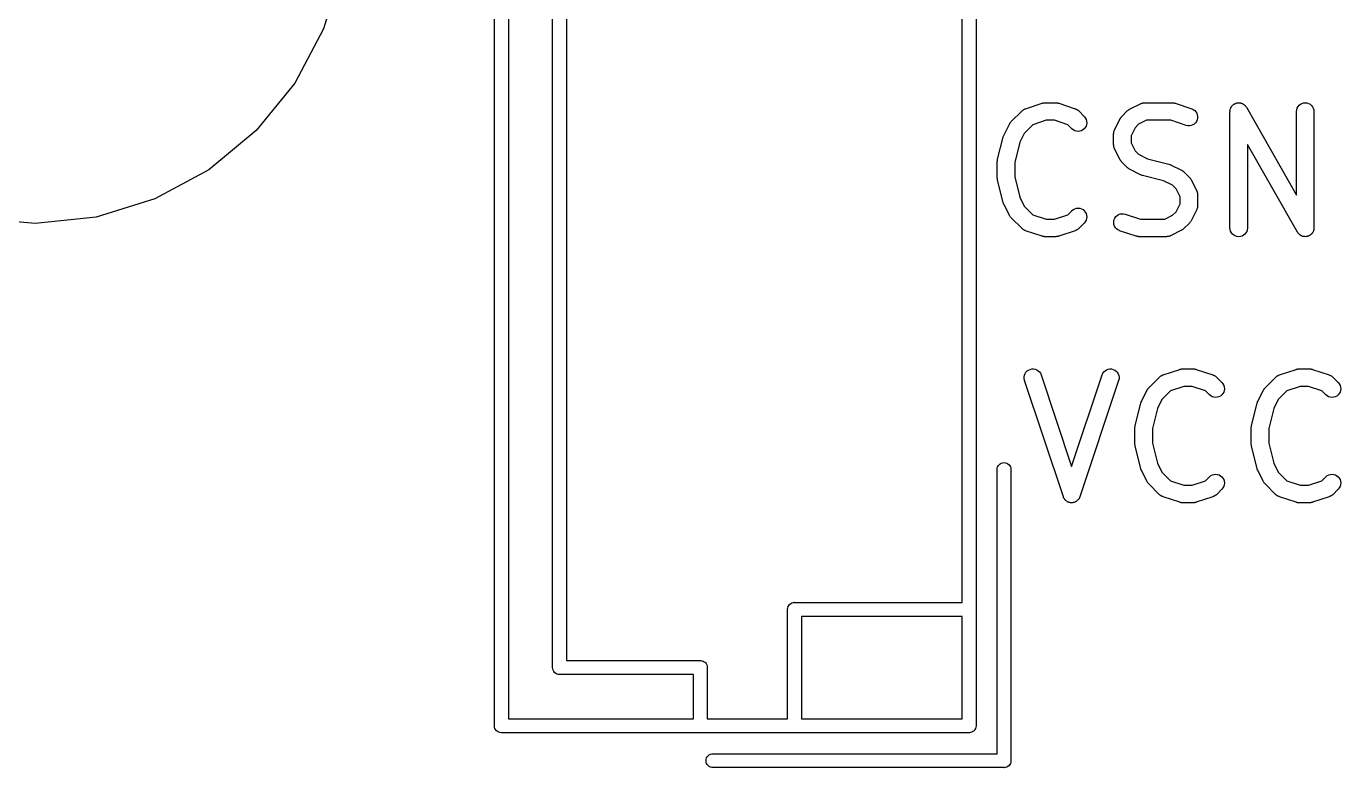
# Model space of a CAD drawing. Extents: x 107.4 to 137.1, y -83.6 to -60.4.
# Drawn here: x 125.65 to 136.95, y -83.58 to -77.21 of the extents above; entities that cross this region are included whole.
import ezdxf

# ---------------------------------------------------------------- set-up
doc = ezdxf.new("R2010")
doc.units = 0
doc.header["$MEASUREMENT"] = 0
doc.layers.add('BLACK', color=7, linetype='CONTINUOUS')

msp = doc.modelspace()

# ---------------------------------------------------------------- linework, layer by layer
at = {"layer": 'BLACK', "linetype": 'CONTINUOUS'}
for p, q in [((129.675, -83.212), (129.675, -60.4979)), ((129.795, -60.555), (129.795, -83.155)), ((130.175, -82.7121), (130.175, -60.998)), ((130.295, -61.055), (130.295, -82.655)), ((133.695, -82.155), (133.695, -61.555)), ((133.815, -76.4729), (133.815, -82.2121)), ((128.359, -76.7244), (128.206, -77.2289)), ((128.206, -77.2289), (127.959, -77.6942)), ((127.959, -77.6942), (127.626, -78.1025)), ((134.115, -78.0282), (134.21, -77.933)), ((134.21, -77.933), (134.211, -77.9322)), ((134.211, -77.9322), (134.212, -77.9309)), ((134.212, -77.9309), (134.214, -77.9293)), ((134.214, -77.9293), (134.218, -77.9263)), ((134.218, -77.9263), (134.222, -77.9231)), ((134.222, -77.9231), (134.224, -77.9221)), ((134.224, -77.9221), (134.226, -77.9208)), ((134.226, -77.9208), (134.231, -77.9187)), ((134.231, -77.9187), (134.235, -77.9164)), ((134.235, -77.9164), (134.237, -77.9157)), ((134.237, -77.9157), (134.239, -77.9148)), ((134.239, -77.9148), (134.382, -77.8672)), ((134.382, -77.8672), (134.383, -77.8669)), ((134.383, -77.8669), (134.387, -77.866)), ((134.387, -77.866), (134.391, -77.8648)), ((134.391, -77.8648), (134.394, -77.8645)), ((134.394, -77.8645), (134.397, -77.8639)), ((134.397, -77.8639), (134.402, -77.8638)), ((134.402, -77.8638), (134.406, -77.8634)), ((134.406, -77.8634), (134.501, -77.8634)), ((134.501, -77.8634), (134.502, -77.8634)), ((134.502, -77.8634), (134.506, -77.8639)), ((134.506, -77.8639), (134.51, -77.864)), ((134.51, -77.864), (134.514, -77.8647)), ((134.514, -77.8647), (134.517, -77.865)), ((134.517, -77.865), (134.521, -77.8663)), ((134.521, -77.8663), (134.525, -77.8672)), ((134.525, -77.8672), (134.668, -77.9148)), ((134.668, -77.9148), (134.669, -77.9152)), ((134.669, -77.9152), (134.671, -77.9161)), ((134.671, -77.9161), (134.673, -77.9168)), ((134.673, -77.9168), (134.677, -77.9192)), ((134.677, -77.9192), (134.682, -77.9213)), ((134.682, -77.9213), (134.684, -77.9226)), ((134.684, -77.9226), (134.686, -77.9237)), ((134.686, -77.9237), (134.69, -77.9269)), ((134.69, -77.9269), (134.694, -77.9299)), ((134.694, -77.9299), (134.695, -77.9316)), ((134.695, -77.9316), (134.697, -77.933)), ((134.697, -77.933), (134.745, -77.9806)), ((135.067, -77.9806), (135.115, -77.933)), ((135.115, -77.9322), (135.119, -77.9296)), ((135.115, -77.933), (135.115, -77.9322)), ((135.119, -77.9296), (135.122, -77.9267)), ((135.122, -77.9267), (135.124, -77.925)), ((135.124, -77.925), (135.127, -77.9231)), ((135.127, -77.9231), (135.131, -77.9212)), ((135.131, -77.9212), (135.134, -77.9189)), ((135.134, -77.9189), (135.229, -77.8713)), ((135.229, -77.8713), (135.23, -77.8708)), ((135.23, -77.8708), (135.232, -77.8701)), ((135.232, -77.8701), (135.234, -77.869)), ((135.234, -77.869), (135.239, -77.8676)), ((135.239, -77.8676), (135.244, -77.8658)), ((135.244, -77.8658), (135.246, -77.8654)), ((135.246, -77.8654), (135.248, -77.8648)), ((135.248, -77.8648), (135.253, -77.8643)), ((135.253, -77.8643), (135.259, -77.8635)), ((135.259, -77.8635), (135.261, -77.8636)), ((135.261, -77.8636), (135.263, -77.8634)), ((135.263, -77.8634), (135.501, -77.8634)), ((135.501, -77.8634), (135.502, -77.8634)), ((135.502, -77.8634), (135.506, -77.8639)), ((135.506, -77.8639), (135.51, -77.864)), ((135.51, -77.864), (135.514, -77.8647)), ((135.514, -77.8647), (135.517, -77.865)), ((135.517, -77.865), (135.521, -77.8663)), ((135.521, -77.8663), (135.525, -77.8672)), ((135.525, -77.8672), (135.668, -77.9148)), ((135.668, -77.9148), (135.669, -77.9152)), ((135.669, -77.9152), (135.682, -77.9213)), ((135.682, -77.9213), (135.694, -77.9299)), ((135.694, -77.9299), (135.704, -77.9407)), ((135.704, -77.9407), (135.711, -77.9532)), ((135.997, -77.9373), (135.998, -77.9348)), ((135.997, -77.9384), (135.997, -77.9373)), ((135.997, -78.9384), (135.997, -77.9384)), ((135.998, -77.9323), (135.999, -77.9276)), ((135.998, -77.9348), (135.998, -77.9323)), ((135.999, -77.9228), (136, -77.9204)), ((135.999, -77.9276), (135.999, -77.9228)), ((136, -77.9179), (136.002, -77.9134)), ((136, -77.9204), (136, -77.9179)), ((136.002, -77.9134), (136.004, -77.9088)), ((136.004, -77.9088), (136.005, -77.9066)), ((136.005, -77.9066), (136.006, -77.9043)), ((136.006, -77.9043), (136.008, -77.9002)), ((136.008, -77.9002), (136.011, -77.896)), ((136.011, -77.896), (136.012, -77.8941)), ((136.012, -77.8941), (136.014, -77.8919)), ((136.014, -77.8919), (136.017, -77.8885)), ((136.017, -77.8885), (136.02, -77.8848)), ((136.02, -77.8848), (136.022, -77.8832)), ((136.022, -77.8832), (136.024, -77.8814)), ((136.024, -77.8814), (136.028, -77.8786)), ((136.028, -77.8786), (136.031, -77.8756)), ((136.031, -77.8756), (136.034, -77.8745)), ((136.034, -77.8745), (136.036, -77.873)), ((136.036, -77.873), (136.04, -77.8711)), ((136.04, -77.8711), (136.044, -77.8688)), ((136.044, -77.8688), (136.047, -77.8681)), ((136.047, -77.8681), (136.049, -77.8671)), ((136.049, -77.8671), (136.054, -77.8661)), ((136.054, -77.8661), (136.058, -77.8647)), ((136.058, -77.8647), (136.061, -77.8645)), ((136.061, -77.8645), (136.063, -77.8639)), ((136.063, -77.8639), (136.068, -77.8638)), ((136.068, -77.8638), (136.073, -77.8634)), ((136.073, -77.8634), (136.076, -77.8636)), ((136.076, -77.8636), (136.078, -77.8636)), ((136.078, -77.8636), (136.083, -77.8644)), ((136.083, -77.8644), (136.088, -77.8649)), ((136.088, -77.8649), (136.09, -77.8657)), ((136.09, -77.8657), (136.092, -77.8661)), ((136.092, -77.8661), (136.097, -77.8678)), ((136.097, -77.8678), (136.102, -77.8692)), ((136.102, -77.8692), (136.104, -77.8704)), ((136.104, -77.8704), (136.106, -77.8714)), ((136.106, -77.8714), (136.11, -77.8739)), ((136.11, -77.8739), (136.114, -77.8762)), ((136.114, -77.8762), (136.116, -77.8778)), ((136.116, -77.8778), (136.119, -77.8792)), ((136.119, -77.8792), (136.122, -77.8825)), ((136.122, -77.8825), (136.126, -77.8855)), ((136.126, -77.8855), (136.127, -77.8875)), ((136.127, -77.8875), (136.129, -77.8892)), ((136.129, -77.8892), (136.132, -77.8932)), ((136.132, -77.8932), (136.135, -77.8969)), ((136.135, -77.8969), (136.136, -77.8991)), ((136.136, -77.8991), (136.138, -77.9012)), ((136.138, -77.9012), (136.569, -78.656)), ((136.569, -77.9373), (136.571, -77.9228)), ((136.569, -77.9384), (136.569, -77.9373)), ((136.569, -78.656), (136.569, -77.9384)), ((136.571, -77.9228), (136.575, -77.9088)), ((136.575, -77.9088), (136.582, -77.896)), ((136.582, -77.896), (136.591, -77.8848)), ((136.591, -77.8848), (136.603, -77.8756)), ((136.603, -77.8756), (136.616, -77.8688)), ((136.616, -77.8688), (136.63, -77.8647)), ((136.63, -77.8647), (136.644, -77.8634)), ((136.644, -77.8634), (136.659, -77.8649)), ((136.659, -77.8649), (136.673, -77.8692)), ((136.673, -77.8692), (136.686, -77.8762)), ((136.686, -77.8762), (136.697, -77.8855)), ((136.697, -77.8855), (136.706, -77.8969)), ((136.706, -77.8969), (136.713, -77.9098)), ((136.713, -77.9098), (136.717, -77.9238)), ((136.717, -77.9238), (136.719, -77.9384)), ((136.719, -77.9384), (136.719, -78.9384)), ((134.053, -78.1429), (134.101, -78.0477)), ((134.101, -78.0468), (134.103, -78.0432)), ((134.101, -78.0477), (134.101, -78.0468)), ((134.103, -78.0432), (134.105, -78.0395)), ((134.105, -78.0395), (134.107, -78.0371)), ((134.107, -78.0371), (134.109, -78.0345)), ((134.109, -78.0345), (134.112, -78.0315)), ((134.112, -78.0315), (134.115, -78.0282)), ((134.303, -78.0516), (134.229, -78.1257)), ((134.418, -78.0134), (134.303, -78.0516)), ((134.489, -78.0134), (134.418, -78.0134)), ((134.603, -78.0516), (134.489, -78.0134)), ((134.638, -78.0867), (134.603, -78.0516)), ((134.745, -77.9806), (134.745, -77.9813)), ((134.745, -77.9813), (134.754, -77.9928)), ((134.754, -77.9928), (134.761, -78.0058)), ((134.761, -78.0629), (134.754, -78.0758)), ((134.761, -78.0058), (134.765, -78.0198)), ((134.765, -78.049), (134.761, -78.0629)), ((134.765, -78.0198), (134.767, -78.0344)), ((134.767, -78.0344), (134.765, -78.049)), ((135.005, -78.0953), (135.053, -78.0001)), ((135.053, -77.9991), (135.056, -77.9956)), ((135.053, -78.0001), (135.053, -77.9991)), ((135.056, -77.9956), (135.058, -77.9919)), ((135.058, -77.9919), (135.06, -77.9895)), ((135.06, -77.9895), (135.061, -77.9869)), ((135.061, -77.9869), (135.064, -77.9838)), ((135.064, -77.9838), (135.067, -77.9806)), ((135.212, -78.0476), (135.182, -78.078)), ((135.281, -78.0134), (135.212, -78.0476)), ((135.489, -78.0134), (135.281, -78.0134)), ((135.62, -78.0572), (135.489, -78.0134)), ((135.634, -78.0604), (135.62, -78.0572)), ((135.649, -78.0608), (135.634, -78.0604)), ((135.664, -78.0584), (135.649, -78.0608)), ((135.677, -78.0532), (135.664, -78.0584)), ((135.69, -78.0455), (135.677, -78.0532)), ((135.7, -78.0354), (135.69, -78.0455)), ((135.709, -78.0235), (135.7, -78.0354)), ((135.715, -78.0102), (135.709, -78.0235)), ((135.711, -77.9532), (135.716, -77.9669)), ((135.718, -77.996), (135.715, -78.0102)), ((135.716, -77.9669), (135.719, -77.9813)), ((135.719, -77.9813), (135.718, -77.996)), ((127.626, -78.1025), (127.22, -78.4384)), ((134, -78.3488), (134.047, -78.1583)), ((134.047, -78.1583), (134.048, -78.1573)), ((134.048, -78.1566), (134.05, -78.1501)), ((134.048, -78.1569), (134.048, -78.1566)), ((134.048, -78.1573), (134.048, -78.1569)), ((134.05, -78.1501), (134.053, -78.1436)), ((134.053, -78.1433), (134.053, -78.1429)), ((134.053, -78.1436), (134.053, -78.1433)), ((134.229, -78.1257), (134.191, -78.2027)), ((134.65, -78.0959), (134.638, -78.0867)), ((134.663, -78.1029), (134.65, -78.0959)), ((134.677, -78.1071), (134.663, -78.1029)), ((134.691, -78.1086), (134.677, -78.1071)), ((134.706, -78.1072), (134.691, -78.1086)), ((134.72, -78.1031), (134.706, -78.1072)), ((134.733, -78.0962), (134.72, -78.1031)), ((134.744, -78.087), (134.733, -78.0962)), ((134.754, -78.0758), (134.744, -78.087)), ((134.997, -78.1278), (134.998, -78.1256)), ((134.997, -78.1289), (134.997, -78.1278)), ((134.997, -78.2241), (134.997, -78.1289)), ((134.998, -78.1234), (134.999, -78.1184)), ((134.998, -78.1256), (134.998, -78.1234)), ((134.999, -78.1133), (135, -78.1112)), ((134.999, -78.1184), (134.999, -78.1133)), ((135, -78.109), (135.002, -78.1042)), ((135, -78.1112), (135, -78.109)), ((135.002, -78.1042), (135.004, -78.0993)), ((135.004, -78.0993), (135.005, -78.0974)), ((135.005, -78.0974), (135.005, -78.0953)), ((135.182, -78.078), (135.147, -78.1466)), ((135.147, -78.1466), (135.147, -78.2064)), ((134.191, -78.2027), (134.147, -78.3762)), ((134.998, -78.2263), (134.997, -78.2241)), ((134.998, -78.2285), (134.998, -78.2263)), ((134.998, -78.2336), (134.998, -78.2285)), ((134.999, -78.2387), (134.998, -78.2336)), ((135, -78.2408), (134.999, -78.2387)), ((135, -78.243), (135, -78.2408)), ((135.002, -78.2478), (135, -78.243)), ((135.003, -78.2527), (135.002, -78.2478)), ((135.004, -78.2546), (135.003, -78.2527)), ((135.005, -78.2567), (135.004, -78.2546)), ((135.005, -78.2576), (135.005, -78.2567)), ((135.053, -78.3529), (135.005, -78.2576)), ((135.147, -78.2064), (135.182, -78.2749)), ((135.182, -78.2749), (135.212, -78.3053)), ((136.579, -78.9756), (136.147, -78.2208)), ((136.147, -78.2208), (136.147, -78.9384)), ((133.997, -78.3659), (133.998, -78.3646)), ((133.997, -78.367), (133.997, -78.3659)), ((133.997, -78.5098), (133.997, -78.367)), ((133.998, -78.3573), (133.999, -78.3514)), ((133.998, -78.3632), (133.998, -78.3573)), ((133.998, -78.3646), (133.998, -78.3632)), ((133.999, -78.3514), (134, -78.3501)), ((134, -78.3501), (134, -78.3488)), ((134.147, -78.3762), (134.147, -78.5006)), ((135.055, -78.3564), (135.053, -78.3529)), ((135.057, -78.3602), (135.055, -78.3564)), ((135.059, -78.3626), (135.057, -78.3602)), ((135.061, -78.3653), (135.059, -78.3626)), ((135.064, -78.3683), (135.061, -78.3653)), ((135.066, -78.3716), (135.064, -78.3683)), ((135.067, -78.3724), (135.066, -78.3716)), ((135.115, -78.42), (135.067, -78.3724)), ((135.212, -78.3053), (135.289, -78.3438)), ((135.289, -78.3438), (135.472, -78.3894)), ((135.472, -78.3894), (135.473, -78.3897)), ((135.473, -78.3897), (135.473, -78.3898)), ((135.473, -78.3898), (135.473, -78.3899)), ((135.473, -78.3899), (135.48, -78.3924)), ((135.48, -78.3924), (135.486, -78.3948)), ((135.486, -78.3948), (135.487, -78.395)), ((135.487, -78.395), (135.487, -78.3951)), ((135.487, -78.3951), (135.582, -78.4427)), ((127.22, -78.4384), (126.756, -78.689)), ((133.998, -78.5111), (133.997, -78.5098)), ((133.998, -78.5125), (133.998, -78.5111)), ((133.998, -78.5184), (133.998, -78.5125)), ((134.147, -78.5006), (134.191, -78.6741)), ((135.118, -78.4227), (135.115, -78.42)), ((135.121, -78.4256), (135.118, -78.4227)), ((135.124, -78.4273), (135.121, -78.4256)), ((135.126, -78.4293), (135.124, -78.4273)), ((135.13, -78.4313), (135.126, -78.4293)), ((135.133, -78.4336), (135.13, -78.4313)), ((135.134, -78.434), (135.133, -78.4336)), ((135.229, -78.4817), (135.134, -78.434)), ((135.23, -78.4818), (135.229, -78.4817)), ((135.23, -78.482), (135.23, -78.4818)), ((135.237, -78.4844), (135.23, -78.482)), ((135.243, -78.4869), (135.237, -78.4844)), ((135.244, -78.4871), (135.243, -78.4869)), ((135.243, -78.4869), (135.243, -78.4869)), ((135.245, -78.4873), (135.244, -78.4871)), ((135.427, -78.533), (135.245, -78.4873)), ((135.582, -78.4427), (135.583, -78.4432)), ((135.583, -78.4432), (135.587, -78.4455)), ((135.587, -78.4455), (135.59, -78.4475)), ((135.59, -78.4475), (135.593, -78.4495)), ((135.593, -78.4495), (135.595, -78.4512)), ((135.595, -78.4512), (135.598, -78.4541)), ((135.598, -78.4541), (135.602, -78.4568)), ((135.602, -78.4568), (135.649, -78.5044)), ((135.649, -78.5044), (135.65, -78.5051)), ((135.65, -78.5051), (135.653, -78.5084)), ((135.653, -78.5084), (135.656, -78.5115)), ((135.656, -78.5115), (135.657, -78.5141)), ((135.657, -78.5141), (135.659, -78.5166)), ((135.659, -78.5166), (135.661, -78.5203)), ((133.999, -78.5244), (133.998, -78.5184)), ((133.999, -78.5257), (133.999, -78.5244)), ((133.999, -78.527), (133.999, -78.5257)), ((134, -78.528), (133.999, -78.527)), ((134.047, -78.7185), (134, -78.528)), ((135.504, -78.5714), (135.427, -78.533)), ((135.535, -78.6019), (135.504, -78.5714)), ((135.569, -78.6704), (135.535, -78.6019)), ((135.661, -78.5203), (135.663, -78.5239)), ((135.663, -78.5239), (135.711, -78.6191)), ((135.711, -78.6191), (135.711, -78.6201)), ((135.711, -78.6201), (135.712, -78.6221)), ((135.712, -78.6221), (135.713, -78.6241)), ((135.713, -78.6241), (135.715, -78.629)), ((135.715, -78.629), (135.716, -78.6338)), ((126.756, -78.689), (126.253, -78.8449)), ((134.047, -78.7188), (134.047, -78.7185)), ((134.048, -78.7191), (134.047, -78.7188)), ((134.05, -78.7256), (134.048, -78.7191)), ((134.052, -78.7323), (134.05, -78.7256)), ((134.052, -78.7326), (134.052, -78.7323)), ((134.053, -78.7329), (134.052, -78.7326)), ((134.053, -78.7338), (134.053, -78.7329)), ((134.101, -78.8291), (134.053, -78.7338)), ((134.191, -78.6741), (134.229, -78.7511)), ((135.535, -78.7987), (135.569, -78.7302)), ((135.569, -78.7302), (135.569, -78.6704)), ((135.716, -78.6338), (135.717, -78.636)), ((135.717, -78.636), (135.717, -78.6381)), ((135.717, -78.6381), (135.718, -78.6432)), ((135.718, -78.6432), (135.719, -78.6483)), ((135.719, -78.6483), (135.719, -78.6505)), ((135.719, -78.6505), (135.719, -78.6527)), ((135.719, -78.6527), (135.719, -78.7479)), ((125.729, -78.8999), (125.204, -78.8522)), ((126.253, -78.8449), (125.729, -78.8999)), ((134.103, -78.8326), (134.101, -78.8291)), ((134.105, -78.8364), (134.103, -78.8326)), ((134.107, -78.8388), (134.105, -78.8364)), ((134.108, -78.8415), (134.107, -78.8388)), ((134.111, -78.8445), (134.108, -78.8415)), ((134.114, -78.8478), (134.111, -78.8445)), ((134.115, -78.8486), (134.114, -78.8478)), ((134.21, -78.9438), (134.115, -78.8486)), ((134.229, -78.7511), (134.303, -78.8252)), ((134.303, -78.8252), (134.418, -78.8634)), ((134.489, -78.8634), (134.603, -78.8252)), ((134.603, -78.8252), (134.638, -78.7901)), ((134.638, -78.7901), (134.639, -78.7894)), ((134.639, -78.7894), (134.651, -78.7802)), ((134.651, -78.7802), (134.664, -78.7735)), ((134.664, -78.7735), (134.678, -78.7694)), ((134.678, -78.7694), (134.692, -78.7681)), ((134.692, -78.7681), (134.707, -78.7697)), ((134.707, -78.7697), (134.721, -78.7741)), ((134.721, -78.7741), (134.734, -78.7811)), ((134.734, -78.7811), (134.745, -78.7905)), ((134.745, -78.7905), (134.754, -78.8019)), ((134.754, -78.8019), (134.761, -78.8148)), ((134.761, -78.8148), (134.765, -78.8288)), ((134.765, -78.8288), (134.767, -78.8434)), ((134.767, -78.8434), (134.765, -78.858)), ((135.001, -78.8665), (135.008, -78.8532)), ((135.008, -78.8532), (135.016, -78.8413)), ((135.016, -78.8413), (135.027, -78.8313)), ((135.027, -78.8313), (135.039, -78.8236)), ((135.039, -78.8236), (135.053, -78.8184)), ((135.053, -78.8184), (135.067, -78.8159)), ((135.067, -78.8159), (135.082, -78.8164)), ((135.082, -78.8164), (135.096, -78.8196)), ((135.096, -78.8196), (135.228, -78.8634)), ((135.436, -78.8634), (135.504, -78.8291)), ((135.504, -78.8291), (135.535, -78.7987)), ((135.711, -78.7814), (135.663, -78.8767)), ((135.712, -78.7794), (135.711, -78.7814)), ((135.713, -78.7775), (135.712, -78.7794)), ((135.714, -78.7726), (135.713, -78.7775)), ((135.716, -78.7678), (135.714, -78.7726)), ((135.717, -78.7656), (135.716, -78.7678)), ((135.718, -78.7584), (135.717, -78.7635)), ((135.717, -78.7635), (135.717, -78.7656)), ((135.719, -78.7534), (135.718, -78.7584)), ((135.719, -78.7479), (135.719, -78.749)), ((135.719, -78.749), (135.719, -78.7511)), ((135.719, -78.7511), (135.719, -78.7534)), ((134.212, -78.9452), (134.21, -78.9438)), ((134.213, -78.9468), (134.212, -78.9452)), ((134.217, -78.9498), (134.213, -78.9468)), ((134.221, -78.9531), (134.217, -78.9498)), ((134.223, -78.9541), (134.221, -78.9531)), ((134.225, -78.9554), (134.223, -78.9541)), ((134.23, -78.9576), (134.225, -78.9554)), ((134.234, -78.96), (134.23, -78.9576)), ((134.236, -78.9606), (134.234, -78.96)), ((134.238, -78.9616), (134.236, -78.9606)), ((134.239, -78.9619), (134.238, -78.9616)), ((134.382, -79.0095), (134.239, -78.9619)), ((134.418, -78.8634), (134.489, -78.8634)), ((134.668, -78.9619), (134.525, -79.0095)), ((134.67, -78.961), (134.668, -78.9619)), ((134.672, -78.9604), (134.67, -78.961)), ((134.676, -78.958), (134.672, -78.9604)), ((134.681, -78.956), (134.676, -78.958)), ((134.683, -78.9547), (134.681, -78.956)), ((134.685, -78.9537), (134.683, -78.9547)), ((134.689, -78.9505), (134.685, -78.9537)), ((134.693, -78.9475), (134.689, -78.9505)), ((134.694, -78.9459), (134.693, -78.9475)), ((134.696, -78.9445), (134.694, -78.9459)), ((134.697, -78.9438), (134.696, -78.9445)), ((134.745, -78.8962), (134.697, -78.9438)), ((134.754, -78.8849), (134.745, -78.8962)), ((134.761, -78.872), (134.754, -78.8849)), ((134.765, -78.858), (134.761, -78.872)), ((134.998, -78.8808), (135.001, -78.8665)), ((134.998, -78.8954), (134.998, -78.8808)), ((135, -78.9099), (134.998, -78.8954)), ((135.005, -78.9236), (135, -78.9099)), ((135.013, -78.9361), (135.005, -78.9236)), ((135.023, -78.9468), (135.013, -78.9361)), ((135.034, -78.9554), (135.023, -78.9468)), ((135.048, -78.9616), (135.034, -78.9554)), ((135.049, -78.9619), (135.048, -78.9616)), ((135.192, -79.0095), (135.049, -78.9619)), ((135.228, -78.8634), (135.436, -78.8634)), ((135.582, -78.9578), (135.487, -79.0055)), ((135.586, -78.9556), (135.582, -78.9578)), ((135.59, -78.9537), (135.586, -78.9556)), ((135.592, -78.9517), (135.59, -78.9537)), ((135.595, -78.9501), (135.592, -78.9517)), ((135.598, -78.9472), (135.595, -78.9501)), ((135.601, -78.9445), (135.598, -78.9472)), ((135.602, -78.9438), (135.601, -78.9445)), ((135.649, -78.8962), (135.602, -78.9438)), ((135.652, -78.8929), (135.649, -78.8962)), ((135.655, -78.8899), (135.652, -78.8929)), ((135.657, -78.8873), (135.655, -78.8899)), ((135.659, -78.8849), (135.657, -78.8873)), ((135.661, -78.8812), (135.659, -78.8849)), ((135.663, -78.8776), (135.661, -78.8812)), ((135.663, -78.8767), (135.663, -78.8776)), ((135.999, -78.9529), (135.997, -78.9384)), ((136.003, -78.967), (135.999, -78.9529)), ((136.01, -78.9799), (136.003, -78.967)), ((136.141, -78.9679), (136.134, -78.9808)), ((136.146, -78.954), (136.141, -78.9679)), ((136.147, -78.9394), (136.146, -78.954)), ((136.147, -78.9384), (136.147, -78.9394)), ((136.713, -78.9679), (136.712, -78.9701)), ((136.714, -78.9633), (136.713, -78.9679)), ((136.716, -78.9589), (136.714, -78.9633)), ((136.717, -78.9564), (136.716, -78.9589)), ((136.718, -78.9492), (136.717, -78.954)), ((136.717, -78.954), (136.717, -78.9564)), ((136.719, -78.9445), (136.718, -78.9492)), ((136.719, -78.9384), (136.719, -78.9394)), ((136.719, -78.9394), (136.719, -78.9419)), ((136.719, -78.9419), (136.719, -78.9445)), ((134.386, -79.0105), (134.382, -79.0095)), ((134.39, -79.0117), (134.386, -79.0105)), ((134.393, -79.0121), (134.39, -79.0117)), ((134.396, -79.0128), (134.393, -79.0121)), ((134.401, -79.0129), (134.396, -79.0128)), ((134.405, -79.0134), (134.401, -79.0129)), ((134.406, -79.0134), (134.405, -79.0134)), ((134.501, -79.0134), (134.406, -79.0134)), ((134.505, -79.013), (134.501, -79.0134)), ((134.509, -79.0129), (134.505, -79.013)), ((134.513, -79.0123), (134.509, -79.0129)), ((134.516, -79.012), (134.513, -79.0123)), ((134.52, -79.0107), (134.516, -79.012)), ((134.524, -79.0099), (134.52, -79.0107)), ((134.525, -79.0095), (134.524, -79.0099)), ((135.196, -79.0105), (135.192, -79.0095)), ((135.2, -79.0117), (135.196, -79.0105)), ((135.203, -79.0121), (135.2, -79.0117)), ((135.206, -79.0128), (135.203, -79.0121)), ((135.21, -79.0129), (135.206, -79.0128)), ((135.214, -79.0134), (135.21, -79.0129)), ((135.215, -79.0134), (135.214, -79.0134)), ((135.453, -79.0134), (135.215, -79.0134)), ((135.456, -79.0132), (135.453, -79.0134)), ((135.458, -79.0133), (135.456, -79.0132)), ((135.463, -79.0125), (135.458, -79.0133)), ((135.468, -79.012), (135.463, -79.0125)), ((135.47, -79.0113), (135.468, -79.012)), ((135.472, -79.011), (135.47, -79.0113)), ((135.477, -79.0092), (135.472, -79.011)), ((135.482, -79.0077), (135.477, -79.0092)), ((135.484, -79.0067), (135.482, -79.0077)), ((135.486, -79.0059), (135.484, -79.0067)), ((135.487, -79.0055), (135.486, -79.0059)), ((136.019, -78.9912), (136.01, -78.9799)), ((136.031, -79.0006), (136.019, -78.9912)), ((136.043, -79.0075), (136.031, -79.0006)), ((136.057, -79.0118), (136.043, -79.0075)), ((136.072, -79.0134), (136.057, -79.0118)), ((136.087, -79.0121), (136.072, -79.0134)), ((136.101, -79.0079), (136.087, -79.0121)), ((136.114, -79.0011), (136.101, -79.0079)), ((136.125, -78.992), (136.114, -79.0011)), ((136.134, -78.9808), (136.125, -78.992)), ((136.58, -78.9777), (136.579, -78.9756)), ((136.581, -78.9799), (136.58, -78.9777)), ((136.584, -78.9836), (136.581, -78.9799)), ((136.587, -78.9875), (136.584, -78.9836)), ((136.589, -78.9893), (136.587, -78.9875)), ((136.591, -78.9912), (136.589, -78.9893)), ((136.594, -78.9943), (136.591, -78.9912)), ((136.598, -78.9976), (136.594, -78.9943)), ((136.6, -78.9989), (136.598, -78.9976)), ((136.602, -79.0006), (136.6, -78.9989)), ((136.606, -79.0028), (136.602, -79.0006)), ((136.61, -79.0054), (136.606, -79.0028)), ((136.613, -79.0063), (136.61, -79.0054)), ((136.615, -79.0075), (136.613, -79.0063)), ((136.619, -79.0089), (136.615, -79.0075)), ((136.624, -79.0107), (136.619, -79.0089)), ((136.626, -79.0111), (136.624, -79.0107)), ((136.629, -79.0118), (136.626, -79.0111)), ((136.634, -79.0123), (136.629, -79.0118)), ((136.638, -79.0132), (136.634, -79.0123)), ((136.641, -79.0131), (136.638, -79.0132)), ((136.643, -79.0134), (136.641, -79.0131)), ((136.648, -79.0129), (136.643, -79.0134)), ((136.653, -79.0128), (136.648, -79.0129)), ((136.655, -79.0123), (136.653, -79.0128)), ((136.658, -79.0121), (136.655, -79.0123)), ((136.663, -79.0107), (136.658, -79.0121)), ((136.667, -79.0097), (136.663, -79.0107)), ((136.67, -79.0086), (136.667, -79.0097)), ((136.672, -79.0079), (136.67, -79.0086)), ((136.676, -79.0057), (136.672, -79.0079)), ((136.681, -79.0038), (136.676, -79.0057)), ((136.683, -79.0023), (136.681, -79.0038)), ((136.685, -79.0011), (136.683, -79.0023)), ((136.689, -78.9981), (136.685, -79.0011)), ((136.693, -78.9954), (136.689, -78.9981)), ((136.694, -78.9935), (136.693, -78.9954)), ((136.696, -78.992), (136.694, -78.9935)), ((136.699, -78.9883), (136.696, -78.992)), ((136.703, -78.9848), (136.699, -78.9883)), ((136.704, -78.9827), (136.703, -78.9848)), ((136.706, -78.9808), (136.704, -78.9827)), ((136.708, -78.9765), (136.706, -78.9808)), ((136.711, -78.9725), (136.708, -78.9765)), ((136.712, -78.9701), (136.711, -78.9725)), ((134.228, -80.2181), (134.231, -80.2038)), ((134.231, -80.2038), (134.236, -80.1901)), ((134.236, -80.1901), (134.244, -80.1778)), ((134.244, -80.1778), (134.254, -80.1673)), ((134.254, -80.1673), (134.266, -80.1589)), ((134.266, -80.1589), (134.279, -80.1531)), ((134.279, -80.1531), (134.294, -80.1499)), ((134.294, -80.1499), (134.308, -80.1496)), ((134.308, -80.1496), (134.323, -80.1521)), ((134.323, -80.1521), (134.336, -80.1574)), ((134.336, -80.1574), (134.349, -80.1653)), ((134.349, -80.1653), (134.359, -80.1753)), ((134.359, -80.1753), (134.368, -80.1873)), ((134.368, -80.1873), (134.374, -80.2007)), ((134.374, -80.2007), (134.636, -80.9872)), ((134.636, -80.9872), (134.898, -80.2007)), ((134.898, -80.2007), (134.899, -80.1997)), ((134.899, -80.1997), (134.905, -80.1864)), ((134.905, -80.1864), (134.913, -80.1746)), ((134.913, -80.1746), (134.924, -80.1646)), ((134.924, -80.1646), (134.936, -80.157)), ((134.936, -80.157), (134.95, -80.1519)), ((134.95, -80.1519), (134.965, -80.1495)), ((134.965, -80.1495), (134.979, -80.15)), ((134.979, -80.15), (134.994, -80.1534)), ((134.994, -80.1534), (135.007, -80.1595)), ((135.007, -80.1595), (135.019, -80.168)), ((135.019, -80.168), (135.029, -80.1787)), ((135.029, -80.1787), (135.037, -80.1911)), ((135.037, -80.1911), (135.042, -80.2048)), ((135.042, -80.2048), (135.044, -80.2192)), ((135.401, -80.2123), (135.405, -80.2091)), ((135.405, -80.2091), (135.407, -80.2081)), ((135.407, -80.2081), (135.408, -80.2068)), ((135.408, -80.2068), (135.413, -80.2047)), ((135.413, -80.2047), (135.418, -80.2024)), ((135.418, -80.2024), (135.42, -80.2017)), ((135.42, -80.2017), (135.422, -80.2008)), ((135.422, -80.2008), (135.565, -80.1532)), ((135.565, -80.1532), (135.566, -80.1529)), ((135.566, -80.1529), (135.57, -80.152)), ((135.57, -80.152), (135.574, -80.1508)), ((135.574, -80.1508), (135.577, -80.1505)), ((135.577, -80.1505), (135.58, -80.1499)), ((135.58, -80.1499), (135.584, -80.1498)), ((135.584, -80.1498), (135.588, -80.1494)), ((135.588, -80.1494), (135.684, -80.1494)), ((135.684, -80.1494), (135.685, -80.1494)), ((135.685, -80.1494), (135.689, -80.1499)), ((135.689, -80.1499), (135.693, -80.15)), ((135.693, -80.15), (135.696, -80.1507)), ((135.696, -80.1507), (135.699, -80.151)), ((135.699, -80.151), (135.703, -80.1523)), ((135.703, -80.1523), (135.707, -80.1532)), ((135.707, -80.1532), (135.85, -80.2008)), ((135.85, -80.2008), (135.851, -80.2012)), ((135.851, -80.2012), (135.853, -80.2021)), ((135.853, -80.2021), (135.855, -80.2028)), ((135.855, -80.2028), (135.86, -80.2052)), ((135.86, -80.2052), (135.864, -80.2073)), ((135.864, -80.2073), (135.866, -80.2086)), ((135.866, -80.2086), (135.868, -80.2097)), ((135.868, -80.2097), (135.872, -80.2129)), ((136.401, -80.2123), (136.405, -80.2091)), ((136.405, -80.2091), (136.407, -80.2081)), ((136.407, -80.2081), (136.408, -80.2068)), ((136.408, -80.2068), (136.413, -80.2047)), ((136.413, -80.2047), (136.418, -80.2024)), ((136.418, -80.2024), (136.42, -80.2017)), ((136.42, -80.2017), (136.422, -80.2008)), ((136.422, -80.2008), (136.565, -80.1532)), ((136.565, -80.1532), (136.566, -80.1529)), ((136.566, -80.1529), (136.57, -80.152)), ((136.57, -80.152), (136.574, -80.1508)), ((136.574, -80.1508), (136.577, -80.1505)), ((136.577, -80.1505), (136.58, -80.1499)), ((136.58, -80.1499), (136.584, -80.1498)), ((136.584, -80.1498), (136.588, -80.1494)), ((136.588, -80.1494), (136.684, -80.1494)), ((136.684, -80.1494), (136.685, -80.1494)), ((136.685, -80.1494), (136.689, -80.1499)), ((136.689, -80.1499), (136.693, -80.15)), ((136.693, -80.15), (136.696, -80.1507)), ((136.696, -80.1507), (136.699, -80.151)), ((136.699, -80.151), (136.703, -80.1523)), ((136.703, -80.1523), (136.707, -80.1532)), ((136.707, -80.1532), (136.85, -80.2008)), ((136.85, -80.2008), (136.851, -80.2012)), ((136.851, -80.2012), (136.853, -80.2021)), ((136.853, -80.2021), (136.855, -80.2028)), ((136.855, -80.2028), (136.86, -80.2052)), ((136.86, -80.2052), (136.864, -80.2073)), ((136.864, -80.2073), (136.866, -80.2086)), ((136.866, -80.2086), (136.868, -80.2097)), ((136.868, -80.2097), (136.872, -80.2129)), ((134.228, -80.2328), (134.228, -80.2181)), ((134.231, -80.2471), (134.228, -80.2328)), ((134.232, -80.2481), (134.231, -80.2471)), ((134.565, -81.2481), (134.232, -80.2481)), ((135.04, -80.2481), (134.707, -81.2481)), ((135.044, -80.2338), (135.04, -80.2481)), ((135.044, -80.2192), (135.044, -80.2338)), ((135.288, -80.3255), (135.29, -80.3231)), ((135.29, -80.3231), (135.292, -80.3205)), ((135.292, -80.3205), (135.295, -80.3175)), ((135.295, -80.3175), (135.297, -80.3142)), ((135.297, -80.3142), (135.392, -80.219)), ((135.392, -80.219), (135.393, -80.2182)), ((135.393, -80.2182), (135.395, -80.2169)), ((135.395, -80.2169), (135.396, -80.2153)), ((135.396, -80.2153), (135.401, -80.2123)), ((135.601, -80.2994), (135.486, -80.3376)), ((135.671, -80.2994), (135.601, -80.2994)), ((135.786, -80.3376), (135.671, -80.2994)), ((135.872, -80.2129), (135.876, -80.2159)), ((135.876, -80.2159), (135.878, -80.2176)), ((135.878, -80.2176), (135.88, -80.219)), ((135.88, -80.219), (135.927, -80.2666)), ((135.927, -80.2666), (135.928, -80.2673)), ((135.928, -80.2673), (135.937, -80.2788)), ((135.937, -80.2788), (135.944, -80.2918)), ((135.944, -80.2918), (135.948, -80.3058)), ((135.948, -80.3058), (135.949, -80.3204)), ((135.949, -80.3204), (135.948, -80.335)), ((136.288, -80.3255), (136.29, -80.3231)), ((136.29, -80.3231), (136.292, -80.3205)), ((136.292, -80.3205), (136.295, -80.3175)), ((136.295, -80.3175), (136.297, -80.3142)), ((136.297, -80.3142), (136.392, -80.219)), ((136.392, -80.219), (136.393, -80.2182)), ((136.393, -80.2182), (136.395, -80.2169)), ((136.395, -80.2169), (136.396, -80.2153)), ((136.396, -80.2153), (136.401, -80.2123)), ((136.601, -80.2994), (136.486, -80.3376)), ((136.671, -80.2994), (136.601, -80.2994)), ((136.786, -80.3376), (136.671, -80.2994)), ((136.872, -80.2129), (136.876, -80.2159)), ((136.876, -80.2159), (136.878, -80.2176)), ((136.878, -80.2176), (136.88, -80.219)), ((136.88, -80.219), (136.927, -80.2666)), ((136.927, -80.2666), (136.928, -80.2673)), ((136.928, -80.2673), (136.937, -80.2788)), ((136.937, -80.2788), (136.944, -80.2918)), ((136.944, -80.2918), (136.948, -80.3058)), ((136.948, -80.3058), (136.949, -80.3204)), ((136.949, -80.3204), (136.948, -80.335)), ((135.23, -80.4426), (135.233, -80.4361)), ((135.233, -80.4361), (135.235, -80.4296)), ((135.235, -80.4293), (135.236, -80.4289)), ((135.235, -80.4296), (135.235, -80.4293)), ((135.236, -80.4289), (135.283, -80.3337)), ((135.283, -80.3337), (135.284, -80.3328)), ((135.284, -80.3328), (135.286, -80.3292)), ((135.286, -80.3292), (135.288, -80.3255)), ((135.412, -80.4117), (135.373, -80.4887)), ((135.486, -80.3376), (135.412, -80.4117)), ((135.821, -80.3727), (135.786, -80.3376)), ((135.832, -80.3819), (135.821, -80.3727)), ((135.845, -80.3889), (135.832, -80.3819)), ((135.859, -80.3931), (135.845, -80.3889)), ((135.874, -80.3946), (135.859, -80.3931)), ((135.888, -80.3932), (135.874, -80.3946)), ((135.902, -80.3891), (135.888, -80.3932)), ((135.915, -80.3822), (135.902, -80.3891)), ((135.927, -80.373), (135.915, -80.3822)), ((135.936, -80.3618), (135.927, -80.373)), ((135.943, -80.3489), (135.936, -80.3618)), ((135.948, -80.335), (135.943, -80.3489)), ((136.23, -80.4426), (136.233, -80.4361)), ((136.233, -80.4361), (136.235, -80.4296)), ((136.235, -80.4293), (136.236, -80.4289)), ((136.235, -80.4296), (136.235, -80.4293)), ((136.236, -80.4289), (136.283, -80.3337)), ((136.283, -80.3337), (136.284, -80.3328)), ((136.284, -80.3328), (136.286, -80.3292)), ((136.286, -80.3292), (136.288, -80.3255)), ((136.412, -80.4117), (136.373, -80.4887)), ((136.486, -80.3376), (136.412, -80.4117)), ((136.821, -80.3727), (136.786, -80.3376)), ((136.832, -80.3819), (136.821, -80.3727)), ((136.845, -80.3889), (136.832, -80.3819)), ((136.859, -80.3931), (136.845, -80.3889)), ((136.874, -80.3946), (136.859, -80.3931)), ((136.888, -80.3932), (136.874, -80.3946)), ((136.902, -80.3891), (136.888, -80.3932)), ((136.915, -80.3822), (136.902, -80.3891)), ((136.927, -80.373), (136.915, -80.3822)), ((136.936, -80.3618), (136.927, -80.373)), ((136.943, -80.3489), (136.936, -80.3618)), ((136.948, -80.335), (136.943, -80.3489)), ((135.182, -80.6348), (135.23, -80.4443)), ((135.23, -80.4429), (135.23, -80.4426)), ((135.23, -80.4433), (135.23, -80.4429)), ((135.23, -80.4443), (135.23, -80.4433)), ((135.373, -80.4887), (135.33, -80.6622)), ((136.182, -80.6348), (136.23, -80.4443)), ((136.23, -80.4429), (136.23, -80.4426)), ((136.23, -80.4433), (136.23, -80.4429)), ((136.23, -80.4443), (136.23, -80.4433)), ((136.373, -80.4887), (136.33, -80.6622)), ((135.18, -80.6492), (135.181, -80.6433)), ((135.18, -80.6506), (135.18, -80.6492)), ((135.18, -80.6519), (135.18, -80.6506)), ((135.18, -80.653), (135.18, -80.6519)), ((135.18, -80.7958), (135.18, -80.653)), ((135.181, -80.6433), (135.182, -80.6374)), ((135.182, -80.6361), (135.182, -80.6348)), ((135.182, -80.6374), (135.182, -80.6361)), ((135.33, -80.6622), (135.33, -80.7866)), ((136.18, -80.6492), (136.181, -80.6433)), ((136.18, -80.6506), (136.18, -80.6492)), ((136.18, -80.6519), (136.18, -80.6506)), ((136.18, -80.653), (136.18, -80.6519)), ((136.18, -80.7958), (136.18, -80.653)), ((136.181, -80.6433), (136.182, -80.6374)), ((136.182, -80.6361), (136.182, -80.6348)), ((136.182, -80.6374), (136.182, -80.6361)), ((136.33, -80.6622), (136.33, -80.7866)), ((135.18, -80.7971), (135.18, -80.7958)), ((135.18, -80.7985), (135.18, -80.7971)), ((135.181, -80.8044), (135.18, -80.7985)), ((135.181, -80.8104), (135.181, -80.8044)), ((135.182, -80.8117), (135.181, -80.8104)), ((135.182, -80.813), (135.182, -80.8117)), ((135.182, -80.814), (135.182, -80.813)), ((135.23, -81.0045), (135.182, -80.814)), ((135.33, -80.7866), (135.373, -80.9601)), ((136.18, -80.7971), (136.18, -80.7958)), ((136.18, -80.7985), (136.18, -80.7971)), ((136.181, -80.8044), (136.18, -80.7985)), ((136.181, -80.8104), (136.181, -80.8044)), ((136.182, -80.8117), (136.181, -80.8104)), ((136.182, -80.813), (136.182, -80.8117)), ((136.182, -80.814), (136.182, -80.813)), ((136.23, -81.0045), (136.182, -80.814)), ((136.33, -80.7866), (136.373, -80.9601)), ((133.996, -81.0032), (133.999, -80.9919)), ((133.999, -80.9919), (134.005, -80.9815)), ((134.005, -80.9815), (134.012, -80.9724)), ((134.012, -80.9724), (134.022, -80.9649)), ((134.022, -80.9649), (134.032, -80.9593)), ((134.032, -80.9593), (134.043, -80.9559)), ((134.043, -80.9559), (134.055, -80.9547)), ((134.055, -80.9547), (134.067, -80.9559)), ((134.067, -80.9559), (134.078, -80.9593)), ((134.078, -80.9593), (134.088, -80.9649)), ((134.088, -80.9649), (134.098, -80.9724)), ((134.098, -80.9724), (134.105, -80.9815)), ((134.105, -80.9815), (134.111, -80.9919)), ((134.111, -80.9919), (134.114, -81.0032)), ((135.373, -80.9601), (135.412, -81.0371)), ((136.373, -80.9601), (136.412, -81.0371)), ((133.995, -81.0121), (133.996, -81.0032)), ((133.995, -83.455), (133.995, -81.0121)), ((134.114, -81.0032), (134.115, -81.0121)), ((134.115, -81.0121), (134.115, -83.5121)), ((135.23, -81.0048), (135.23, -81.0045)), ((135.23, -81.0051), (135.23, -81.0048)), ((135.232, -81.0116), (135.23, -81.0051)), ((135.235, -81.0183), (135.232, -81.0116)), ((135.235, -81.0186), (135.235, -81.0183)), ((135.235, -81.0189), (135.235, -81.0186)), ((135.236, -81.0198), (135.235, -81.0189)), ((135.283, -81.1151), (135.236, -81.0198)), ((135.285, -81.1186), (135.283, -81.1151)), ((135.412, -81.0371), (135.486, -81.1112)), ((135.486, -81.1112), (135.601, -81.1494)), ((135.671, -81.1494), (135.786, -81.1112)), ((135.786, -81.1112), (135.821, -81.0761)), ((135.821, -81.0761), (135.822, -81.0754)), ((135.822, -81.0754), (135.833, -81.0662)), ((135.833, -81.0662), (135.846, -81.0595)), ((135.846, -81.0595), (135.86, -81.0554)), ((135.86, -81.0554), (135.875, -81.0541)), ((135.875, -81.0541), (135.889, -81.0557)), ((135.889, -81.0557), (135.903, -81.0601)), ((135.903, -81.0601), (135.916, -81.0671)), ((135.916, -81.0671), (135.927, -81.0765)), ((135.927, -81.0765), (135.937, -81.0879)), ((135.937, -81.0879), (135.944, -81.1008)), ((135.944, -81.1008), (135.948, -81.1148)), ((135.948, -81.1148), (135.949, -81.1294)), ((136.23, -81.0048), (136.23, -81.0045)), ((136.23, -81.0051), (136.23, -81.0048)), ((136.232, -81.0116), (136.23, -81.0051)), ((136.235, -81.0183), (136.232, -81.0116)), ((136.235, -81.0186), (136.235, -81.0183)), ((136.235, -81.0189), (136.235, -81.0186)), ((136.236, -81.0198), (136.235, -81.0189)), ((136.283, -81.1151), (136.236, -81.0198)), ((136.285, -81.1186), (136.283, -81.1151)), ((136.412, -81.0371), (136.486, -81.1112)), ((136.486, -81.1112), (136.601, -81.1494)), ((136.671, -81.1494), (136.786, -81.1112)), ((136.786, -81.1112), (136.821, -81.0761)), ((136.821, -81.0761), (136.822, -81.0754)), ((136.822, -81.0754), (136.833, -81.0662)), ((136.833, -81.0662), (136.846, -81.0595)), ((136.846, -81.0595), (136.86, -81.0554)), ((136.86, -81.0554), (136.875, -81.0541)), ((136.875, -81.0541), (136.889, -81.0557)), ((136.889, -81.0557), (136.903, -81.0601)), ((136.903, -81.0601), (136.916, -81.0671)), ((136.916, -81.0671), (136.927, -81.0765)), ((136.927, -81.0765), (136.937, -81.0879)), ((136.937, -81.0879), (136.944, -81.1008)), ((136.944, -81.1008), (136.948, -81.1148)), ((136.948, -81.1148), (136.949, -81.1294)), ((135.287, -81.1224), (135.285, -81.1186)), ((135.289, -81.1248), (135.287, -81.1224)), ((135.291, -81.1275), (135.289, -81.1248)), ((135.294, -81.1305), (135.291, -81.1275)), ((135.297, -81.1338), (135.294, -81.1305)), ((135.297, -81.1346), (135.297, -81.1338)), ((135.392, -81.2298), (135.297, -81.1346)), ((135.601, -81.1494), (135.671, -81.1494)), ((135.927, -81.1822), (135.88, -81.2298)), ((135.936, -81.1709), (135.927, -81.1822)), ((135.943, -81.158), (135.936, -81.1709)), ((135.948, -81.144), (135.943, -81.158)), ((135.949, -81.1294), (135.948, -81.144)), ((136.287, -81.1224), (136.285, -81.1186)), ((136.289, -81.1248), (136.287, -81.1224)), ((136.291, -81.1275), (136.289, -81.1248)), ((136.294, -81.1305), (136.291, -81.1275)), ((136.297, -81.1338), (136.294, -81.1305)), ((136.297, -81.1346), (136.297, -81.1338)), ((136.392, -81.2298), (136.297, -81.1346)), ((136.601, -81.1494), (136.671, -81.1494)), ((136.927, -81.1822), (136.88, -81.2298)), ((136.936, -81.1709), (136.927, -81.1822)), ((136.943, -81.158), (136.936, -81.1709)), ((136.948, -81.144), (136.943, -81.158)), ((136.949, -81.1294), (136.948, -81.144)), ((134.567, -81.2528), (134.565, -81.2481)), ((134.569, -81.2577), (134.567, -81.2528)), ((134.57, -81.2595), (134.569, -81.2577)), ((134.571, -81.2615), (134.57, -81.2595)), ((134.574, -81.2657), (134.571, -81.2615)), ((134.577, -81.2701), (134.574, -81.2657)), ((134.578, -81.2717), (134.577, -81.2701)), ((134.579, -81.2734), (134.578, -81.2717)), ((134.583, -81.277), (134.579, -81.2734)), ((134.587, -81.2808), (134.583, -81.277)), ((134.588, -81.282), (134.587, -81.2808)), ((134.59, -81.2835), (134.588, -81.282)), ((134.594, -81.2863), (134.59, -81.2835)), ((134.598, -81.2893), (134.594, -81.2863)), ((134.6, -81.2902), (134.598, -81.2893)), ((134.602, -81.2913), (134.6, -81.2902)), ((134.607, -81.2932), (134.602, -81.2913)), ((134.612, -81.2954), (134.607, -81.2932)), ((134.614, -81.2959), (134.612, -81.2954)), ((134.616, -81.2966), (134.614, -81.2959)), ((134.621, -81.2975), (134.616, -81.2966)), ((134.626, -81.2987), (134.621, -81.2975)), ((134.628, -81.2988), (134.626, -81.2987)), ((134.63, -81.2992), (134.628, -81.2988)), ((134.635, -81.2991), (134.63, -81.2992)), ((134.641, -81.2992), (134.635, -81.2991)), ((134.643, -81.2989), (134.641, -81.2992)), ((134.645, -81.2988), (134.643, -81.2989)), ((134.65, -81.2977), (134.645, -81.2988)), ((134.655, -81.2969), (134.65, -81.2977)), ((134.657, -81.2962), (134.655, -81.2969)), ((134.659, -81.2957), (134.657, -81.2962)), ((134.664, -81.2936), (134.659, -81.2957)), ((134.669, -81.2918), (134.664, -81.2936)), ((134.671, -81.2907), (134.669, -81.2918)), ((134.673, -81.2898), (134.671, -81.2907)), ((134.677, -81.2869), (134.673, -81.2898)), ((134.681, -81.2841), (134.677, -81.2869)), ((134.683, -81.2827), (134.681, -81.2841)), ((134.685, -81.2815), (134.683, -81.2827)), ((134.688, -81.2777), (134.685, -81.2815)), ((134.692, -81.2742), (134.688, -81.2777)), ((134.693, -81.2725), (134.692, -81.2742)), ((134.695, -81.2709), (134.693, -81.2725)), ((134.698, -81.2666), (134.695, -81.2709)), ((134.701, -81.2624), (134.698, -81.2666)), ((134.702, -81.2604), (134.701, -81.2624)), ((134.703, -81.2586), (134.702, -81.2604)), ((134.705, -81.2538), (134.703, -81.2586)), ((134.707, -81.2491), (134.705, -81.2538)), ((134.707, -81.2481), (134.707, -81.2491)), ((135.394, -81.2312), (135.392, -81.2298)), ((135.396, -81.2328), (135.394, -81.2312)), ((135.4, -81.2358), (135.396, -81.2328)), ((135.404, -81.2391), (135.4, -81.2358)), ((135.406, -81.2401), (135.404, -81.2391)), ((135.408, -81.2414), (135.406, -81.2401)), ((135.412, -81.2436), (135.408, -81.2414)), ((135.417, -81.246), (135.412, -81.2436)), ((135.419, -81.2466), (135.417, -81.246)), ((135.421, -81.2476), (135.419, -81.2466)), ((135.422, -81.2479), (135.421, -81.2476)), ((135.565, -81.2955), (135.422, -81.2479)), ((135.569, -81.2965), (135.565, -81.2955)), ((135.573, -81.2977), (135.569, -81.2965)), ((135.576, -81.2981), (135.573, -81.2977)), ((135.579, -81.2988), (135.576, -81.2981)), ((135.583, -81.2989), (135.579, -81.2988)), ((135.587, -81.2994), (135.583, -81.2989)), ((135.588, -81.2994), (135.587, -81.2994)), ((135.684, -81.2994), (135.588, -81.2994)), ((135.688, -81.299), (135.684, -81.2994)), ((135.692, -81.2989), (135.688, -81.299)), ((135.695, -81.2983), (135.692, -81.2989)), ((135.698, -81.298), (135.695, -81.2983)), ((135.702, -81.2967), (135.698, -81.298)), ((135.706, -81.2959), (135.702, -81.2967)), ((135.707, -81.2955), (135.706, -81.2959)), ((135.85, -81.2479), (135.707, -81.2955)), ((135.852, -81.247), (135.85, -81.2479)), ((135.854, -81.2464), (135.852, -81.247)), ((135.859, -81.244), (135.854, -81.2464)), ((135.864, -81.242), (135.859, -81.244)), ((135.865, -81.2407), (135.864, -81.242)), ((135.867, -81.2397), (135.865, -81.2407)), ((135.871, -81.2365), (135.867, -81.2397)), ((135.876, -81.2335), (135.871, -81.2365)), ((135.877, -81.2319), (135.876, -81.2335)), ((135.879, -81.2305), (135.877, -81.2319)), ((135.88, -81.2298), (135.879, -81.2305)), ((136.394, -81.2312), (136.392, -81.2298)), ((136.396, -81.2328), (136.394, -81.2312)), ((136.4, -81.2358), (136.396, -81.2328)), ((136.404, -81.2391), (136.4, -81.2358)), ((136.406, -81.2401), (136.404, -81.2391)), ((136.408, -81.2414), (136.406, -81.2401)), ((136.412, -81.2436), (136.408, -81.2414)), ((136.417, -81.246), (136.412, -81.2436)), ((136.419, -81.2466), (136.417, -81.246)), ((136.421, -81.2476), (136.419, -81.2466)), ((136.422, -81.2479), (136.421, -81.2476)), ((136.565, -81.2955), (136.422, -81.2479)), ((136.569, -81.2965), (136.565, -81.2955)), ((136.573, -81.2977), (136.569, -81.2965)), ((136.576, -81.2981), (136.573, -81.2977)), ((136.579, -81.2988), (136.576, -81.2981)), ((136.583, -81.2989), (136.579, -81.2988)), ((136.587, -81.2994), (136.583, -81.2989)), ((136.588, -81.2994), (136.587, -81.2994)), ((136.684, -81.2994), (136.588, -81.2994)), ((136.688, -81.299), (136.684, -81.2994)), ((136.692, -81.2989), (136.688, -81.299)), ((136.695, -81.2983), (136.692, -81.2989)), ((136.698, -81.298), (136.695, -81.2983)), ((136.702, -81.2967), (136.698, -81.298)), ((136.706, -81.2959), (136.702, -81.2967)), ((136.707, -81.2955), (136.706, -81.2959)), ((136.85, -81.2479), (136.707, -81.2955)), ((136.852, -81.247), (136.85, -81.2479)), ((136.854, -81.2464), (136.852, -81.247)), ((136.859, -81.244), (136.854, -81.2464)), ((136.864, -81.242), (136.859, -81.244)), ((136.865, -81.2407), (136.864, -81.242)), ((136.867, -81.2397), (136.865, -81.2407)), ((136.871, -81.2365), (136.867, -81.2397)), ((136.876, -81.2335), (136.871, -81.2365)), ((136.877, -81.2319), (136.876, -81.2335)), ((136.879, -81.2305), (136.877, -81.2319)), ((136.88, -81.2298), (136.879, -81.2305)), ((132.195, -82.215), (132.196, -82.2032)), ((132.195, -82.218), (132.195, -82.215)), ((132.195, -83.155), (132.195, -82.218)), ((132.196, -82.2032), (132.199, -82.1919)), ((132.199, -82.1919), (132.205, -82.1815)), ((132.205, -82.1815), (132.212, -82.1724)), ((132.212, -82.1724), (132.222, -82.1649)), ((132.222, -82.1649), (132.232, -82.1593)), ((132.232, -82.1593), (132.243, -82.1559)), ((132.243, -82.1559), (132.252, -82.155)), ((132.252, -82.155), (132.255, -82.1547)), ((132.252, -82.155), (132.252, -82.155)), ((132.255, -82.1547), (132.258, -82.155)), ((132.258, -82.155), (133.695, -82.155)), ((133.815, -82.2121), (133.815, -82.215)), ((133.815, -82.215), (133.815, -82.2179)), ((133.815, -82.2179), (133.815, -83.2121)), ((132.315, -82.275), (132.315, -83.155)), ((133.695, -82.275), (132.315, -82.275)), ((133.695, -83.155), (133.695, -82.275)), ((130.295, -82.655), (131.442, -82.655)), ((131.442, -82.655), (131.445, -82.6547)), ((131.445, -82.6547), (131.448, -82.655)), ((131.448, -82.655), (131.457, -82.6559)), ((131.457, -82.6559), (131.468, -82.6593)), ((131.468, -82.6593), (131.478, -82.6649)), ((131.478, -82.6649), (131.488, -82.6724)), ((131.488, -82.6724), (131.495, -82.6815)), ((131.495, -82.6815), (131.501, -82.6919)), ((131.501, -82.6919), (131.504, -82.7032)), ((130.175, -82.715), (130.175, -82.7121)), ((130.176, -82.7268), (130.175, -82.715)), ((130.179, -82.7381), (130.176, -82.7268)), ((130.185, -82.7485), (130.179, -82.7381)), ((130.192, -82.7576), (130.185, -82.7485)), ((130.202, -82.7651), (130.192, -82.7576)), ((130.212, -82.7707), (130.202, -82.7651)), ((130.223, -82.7741), (130.212, -82.7707)), ((130.235, -82.7753), (130.223, -82.7741)), ((130.238, -82.775), (130.235, -82.7753)), ((131.385, -82.775), (130.238, -82.775)), ((131.385, -83.155), (131.385, -82.775)), ((131.504, -82.7032), (131.505, -82.715)), ((131.505, -82.715), (131.505, -82.7179)), ((131.505, -82.7179), (131.505, -83.155)), ((129.675, -83.215), (129.675, -83.212)), ((129.676, -83.2268), (129.675, -83.215)), ((129.679, -83.2381), (129.676, -83.2268)), ((129.685, -83.2485), (129.679, -83.2381)), ((129.692, -83.2576), (129.685, -83.2485)), ((129.702, -83.2651), (129.692, -83.2576)), ((129.795, -83.155), (131.385, -83.155)), ((131.505, -83.155), (132.195, -83.155)), ((132.315, -83.155), (133.695, -83.155)), ((133.798, -83.2576), (133.788, -83.2651)), ((133.805, -83.2485), (133.798, -83.2576)), ((133.811, -83.2381), (133.805, -83.2485)), ((133.814, -83.2268), (133.811, -83.2381)), ((133.815, -83.215), (133.814, -83.2268)), ((133.815, -83.2121), (133.815, -83.215)), ((129.712, -83.2707), (129.702, -83.2651)), ((129.723, -83.2741), (129.712, -83.2707)), ((129.732, -83.275), (129.723, -83.2741)), ((129.735, -83.2753), (129.732, -83.275)), ((129.732, -83.275), (129.732, -83.275)), ((129.738, -83.275), (129.735, -83.2753)), ((131.442, -83.275), (129.738, -83.275)), ((131.445, -83.2753), (131.442, -83.275)), ((131.448, -83.275), (131.445, -83.2753)), ((132.252, -83.275), (131.448, -83.275)), ((132.255, -83.2753), (132.252, -83.275)), ((132.258, -83.275), (132.255, -83.2753)), ((133.752, -83.275), (132.258, -83.275)), ((133.755, -83.2753), (133.752, -83.275)), ((133.758, -83.275), (133.755, -83.2753)), ((133.767, -83.2741), (133.758, -83.275)), ((133.758, -83.275), (133.758, -83.275)), ((133.778, -83.2707), (133.767, -83.2741)), ((133.788, -83.2651), (133.778, -83.2707)), ((131.499, -83.4919), (131.505, -83.4815)), ((131.505, -83.4815), (131.512, -83.4724)), ((131.512, -83.4724), (131.522, -83.4649)), ((131.522, -83.4649), (131.532, -83.4593)), ((131.532, -83.4593), (131.543, -83.4559)), ((131.543, -83.4559), (131.552, -83.455)), ((131.552, -83.455), (133.995, -83.455)), ((131.495, -83.515), (131.496, -83.5032)), ((131.496, -83.5268), (131.495, -83.515)), ((131.496, -83.5032), (131.499, -83.4919)), ((131.499, -83.5381), (131.496, -83.5268)), ((131.505, -83.5485), (131.499, -83.5381)), ((131.512, -83.5576), (131.505, -83.5485)), ((131.522, -83.5651), (131.512, -83.5576)), ((131.532, -83.5707), (131.522, -83.5651)), ((131.543, -83.5741), (131.532, -83.5707)), ((131.552, -83.575), (131.543, -83.5741)), ((134.052, -83.575), (131.552, -83.575)), ((134.055, -83.5753), (134.052, -83.575)), ((134.058, -83.575), (134.055, -83.5753)), ((134.067, -83.5741), (134.058, -83.575)), ((134.058, -83.575), (134.058, -83.575)), ((134.078, -83.5707), (134.067, -83.5741)), ((134.088, -83.5651), (134.078, -83.5707)), ((134.098, -83.5576), (134.088, -83.5651)), ((134.105, -83.5485), (134.098, -83.5576)), ((134.111, -83.5381), (134.105, -83.5485)), ((134.114, -83.5268), (134.111, -83.5381)), ((134.115, -83.515), (134.114, -83.5268)), ((134.115, -83.5121), (134.115, -83.515))]:
    msp.add_line(p, q, dxfattribs=at)

doc.saveas('drawing.dxf')
